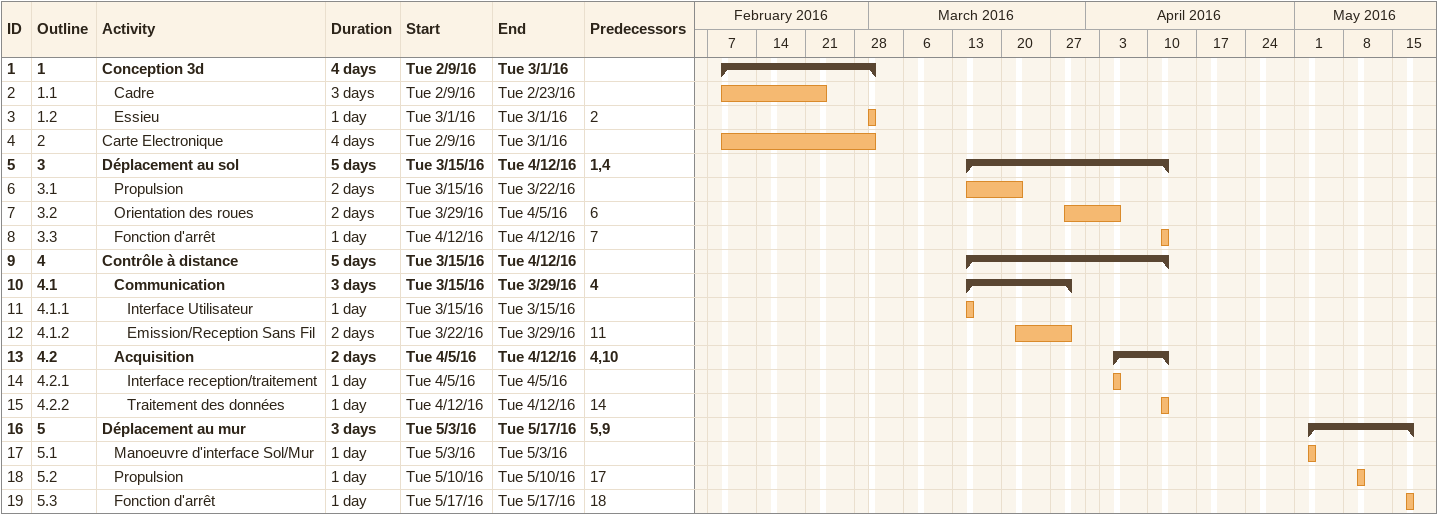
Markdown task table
| ID | WBS | Task | Duration | Start | Finish | Predecessors |
|---|---|---|---|---|---|---|
| 1 | 1 | **Conception 3d** | 4d | 2016-02-09 | 2016-03-01 |  |
| 2 | 1.1 | Cadre | 3d | 2016-02-09 | 2016-02-23 |  |
| 3 | 1.2 | Essieu | 1d | 2016-03-01 | 2016-03-01 | 2 |
| 4 | 2 | Carte Electronique | 4d | 2016-02-09 | 2016-03-01 |  |
| 5 | 3 | **Déplacement au sol** | 5d | 2016-03-15 | 2016-04-12 | 1, 4 |
| 6 | 3.1 | Propulsion | 2d | 2016-03-15 | 2016-03-22 |  |
| 7 | 3.2 | Orientation des roues | 2d | 2016-03-29 | 2016-04-05 | 6 |
| 8 | 3.3 | Fonction d'arrêt | 1d | 2016-04-12 | 2016-04-12 | 7 |
| 9 | 4 | **Contrôle à distance** | 5d | 2016-03-15 | 2016-04-12 |  |
| 10 | 4.1 | **Communication** | 3d | 2016-03-15 | 2016-03-29 | 4 |
| 11 | 4.1.1 | Interface Utilisateur | 1d | 2016-03-15 | 2016-03-15 |  |
| 12 | 4.1.2 | Emission/Reception Sans Fil | 2d | 2016-03-22 | 2016-03-29 | 11 |
| 13 | 4.2 | **Acquisition** | 2d | 2016-04-05 | 2016-04-12 | 4, 10 |
| 14 | 4.2.1 | Interface reception/traitement | 1d | 2016-04-05 | 2016-04-05 |  |
| 15 | 4.2.2 | Traitement des données | 1d | 2016-04-12 | 2016-04-12 | 14 |
| 16 | 5 | **Déplacement au mur** | 3d | 2016-05-03 | 2016-05-17 | 5, 9 |
| 17 | 5.1 | Manoeuvre d'interface Sol/Mur | 1d | 2016-05-03 | 2016-05-03 |  |
| 18 | 5.2 | Propulsion | 1d | 2016-05-10 | 2016-05-10 | 17 |
| 19 | 5.3 | Fonction d'arrêt | 1d | 2016-05-17 | 2016-05-17 | 18 |
